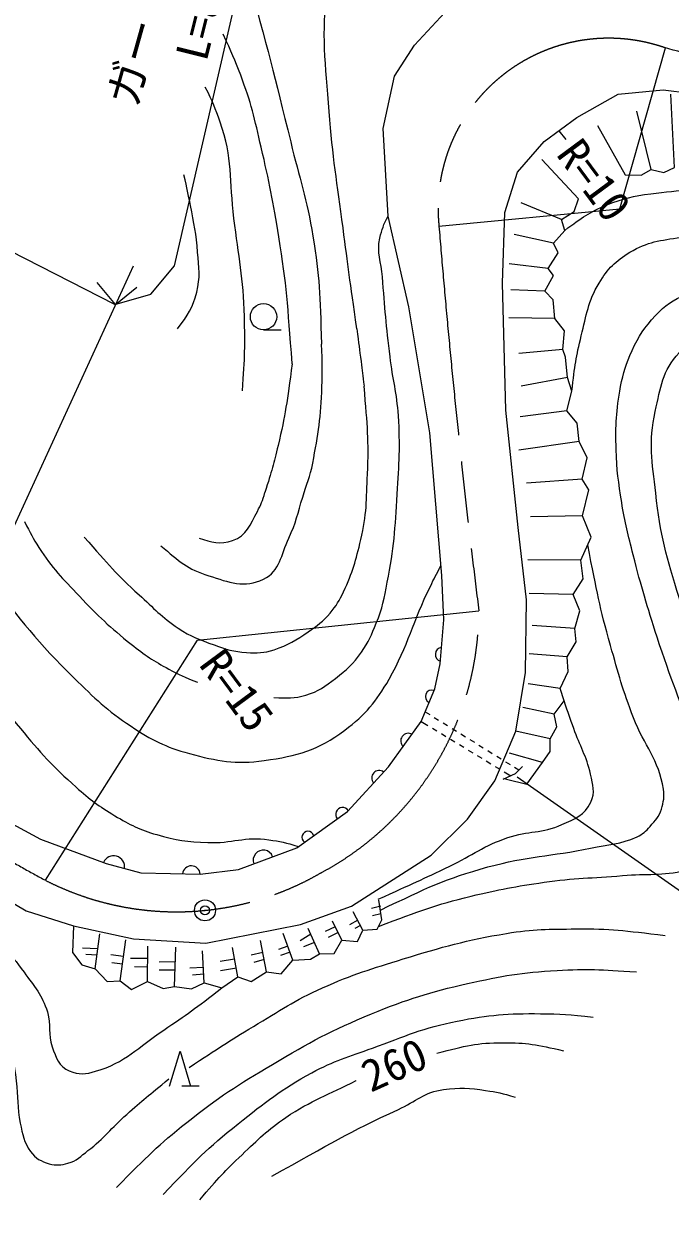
# Model space of a CAD drawing. Units: millimetres, scale not verified. Extents: x 40000 to 680000, y 20000 to 380000.
# Drawn here: x 131860 to 168730, y 251915 to 320206 of the extents above; entities that cross this region are included whole.
import ezdxf
from ezdxf.enums import TextEntityAlignment as Align

# ---------------------------------------------------------------- set-up
doc = ezdxf.new("R2010")
doc.units = ezdxf.units.MM
doc.header["$LTSCALE"] = 1000
doc.header["$PDMODE"] = 32
doc.header["$PDSIZE"] = 500
doc.linetypes.add('CHAIN', pattern=[18.5, 12, -1.5, 3.5, -1.5])
for name, color, linetype, lineweight in [('M-BGD', 7, 'Continuous', 13), ('M-BMK', 2, 'CHAIN', 13), ('M-BMK-SRVR', 3, 'Continuous', 13), ('M-STR-HTXT', 7, 'Continuous', 13)]:
    doc.layers.add(name, color=color, linetype=linetype, lineweight=lineweight)
doc.styles.add('ＭＳ ゴシック', font='')
doc.styles.get('ＭＳ ゴシック').set_extended_font_data('MS Gothic')

msp = doc.modelspace()

# ---------------------------------------------------------------- linework, layer by layer
at = {"layer": 'M-BGD'}
for p, q in [((145533, 302740), (146533, 302740)), ((154764, 280930), (155014, 280775)), ((154537, 280385), (154913, 280155)), ((155169, 279999), (155426, 279843)), ((155269, 280616), (155524, 280458)), ((155779, 280300), (156034, 280142)), ((155682, 279687), (155938, 279531)), ((156194, 279375), (156450, 279218)), ((156289, 279984), (156544, 279826)), ((156799, 279667), (157054, 279509)), ((157309, 279351), (157564, 279193)), ((156706, 279062), (156962, 278906)), ((157219, 278750), (157475, 278594)), ((157818, 279035), (158073, 278877)), ((158328, 278718), (158583, 278560)), ((157731, 278438), (157987, 278281)), ((158243, 278125), (158499, 277969)), ((158838, 278402), (159093, 278244)), ((159348, 278086), (159603, 277927)), ((158756, 277813), (159012, 277657)), ((159268, 277501), (159644, 277271)), ((159858, 277769), (160108, 277614)), ((152219, 269843), (151687, 269699)), ((152233, 269400), (151759, 269289)), ((149629, 268658), (149059, 268392)), ((150911, 269028), (150445, 268780)), ((151064, 268741), (150738, 268559)), ((148224, 268247), (147630, 267861)), ((148435, 267765), (147813, 267517)), ((149793, 268327), (149220, 268054)), ((136083, 267408), (135202, 267444)), ((136035, 267032), (135402, 267084)), ((137549, 266957), (136825, 267051)), ((145498, 267182), (144827, 267035)), ((146914, 267558), (146384, 267367)), ((147046, 267204), (146500, 267024)), ((137487, 266518), (136875, 266602)), ((138927, 266857), (137945, 266840)), ((138920, 266358), (138177, 266375)), ((140500, 266653), (139569, 266647)), ((143881, 266811), (143065, 266669)), ((145572, 266789), (144971, 266625)), ((140485, 266181), (139586, 266176)), ((142099, 266330), (141320, 266293)), ((142121, 265954), (141480, 265899)), ((143981, 266295), (143076, 266149)), ((140168, 259566), (140768, 261566)), ((140768, 261566), (141368, 259566)), ((141868, 259566), (140868, 259566))]:
    msp.add_line(p, q, dxfattribs=at)
for points in [[(121587, 281176), (124208, 279104), (129141, 275636), (132808, 273667), (136546, 272280), (138533, 271734), (141914, 271659), (144099, 271932), (147424, 273175), (150325, 275247), (152672, 277795), (154537, 280385), (155309, 282240), (155609, 283674), (155812, 286178), (155707, 288715), (155017, 296861), (153816, 304051), (152647, 309238), (152359, 314234), (153002, 317224), (154142, 318994), (155885, 320859)], [(128920, 271373), (131988, 269566), (134687, 268721), (138116, 267977), (142241, 267732), (147639, 268796), (150559, 269832), (155099, 272742), (157171, 274795), (158725, 276999), (159931, 279825), (160484, 283184), (160541, 287328), (160061, 291463), (159355, 298146), (159164, 305409), (159308, 309444), (160029, 311749), (161546, 313496), (163411, 314861), (165765, 316189), (168346, 316434), (172952, 315879)], [(167651, 311895), (168372, 311718), (168984, 312001), (168778, 316203)], [(164597, 314413), (166166, 311595), (167086, 311566), (167651, 311895), (166830, 315224)], [(162531, 309036), (163257, 309496), (163507, 310222), (161422, 312458)], [(162086, 307690), (162720, 308421), (162531, 309036), (160232, 310000)], [(161781, 306249), (162342, 307129), (162086, 307690), (159828, 308186)], [(161589, 304952), (162086, 305849), (161781, 306249), (159556, 306505)], [(162146, 303392), (162054, 304456), (161589, 304952), (159636, 305016)], [(162611, 301615), (162707, 302688), (162146, 303392), (159537, 303424)], [(162883, 300014), (162755, 301183), (162611, 301615), (160097, 301391)], [(162835, 298125), (163123, 299245), (162883, 300014), (160225, 299534)], [(163539, 296363), (163427, 297420), (162835, 298125), (160177, 297772)], [(163716, 294218), (164004, 295435), (163539, 296363), (160097, 295867)], [(163725, 292116), (164100, 293609), (163716, 294218), (160545, 293994)], [(163640, 289582), (164233, 290910), (163725, 292116), (160767, 292068)], [(163197, 287623), (163781, 288518), (163640, 289582), (160617, 289601)], [(163301, 285692), (163583, 286691), (163197, 287623), (160683, 287679)], [(162868, 284072), (163376, 284920), (163301, 285692), (160871, 285852)], [(162463, 282264), (162915, 283225), (162868, 284072), (160692, 284242)], [(162114, 280804), (162679, 281567), (162463, 282264), (160635, 282537)], [(161898, 279391), (162274, 280079), (162114, 280804), (160325, 281171)], [(161455, 278035), (161888, 278675), (161898, 279391), (159931, 279825)], [(159232, 277140), (159392, 277084), (160551, 276811), (161455, 278035), (159571, 278581)], [(159199, 277094), (159903, 277420), (160314, 277808)], [(151205, 268476), (152015, 268532), (152288, 269060), (152109, 270171)], [(150008, 267892), (150903, 267816), (151205, 268476), (150649, 269521)], [(134687, 268721), (134626, 267186), (135169, 266493), (135934, 266250), (136194, 268266)], [(147211, 266762), (148210, 266818), (148718, 267119), (148087, 268560)], [(148718, 267119), (149566, 267129), (150008, 267892), (149472, 268975)], [(135934, 266250), (136604, 265529), (137352, 265568), (137684, 267914)], [(144075, 265810), (144828, 265528), (145704, 266093), (145365, 267882)], [(145704, 266093), (146542, 265980), (147211, 266762), (146646, 268278)], [(137352, 265568), (138005, 265079), (138909, 265531), (138937, 267556)], [(138909, 265531), (139813, 265136), (140453, 265258), (140529, 267491)], [(140453, 265258), (141414, 265108), (142149, 265456), (142045, 267293)], [(142149, 265456), (143161, 265170), (144075, 265810), (143755, 267468)]]:
    msp.add_lwpolyline(points, dxfattribs=at)
msp.add_circle((145533, 303490), 750, dxfattribs=at)
for centre, radius, start, end in [((155739, 284207), 401, 97.89358, 252.80703), ((155141, 281803), 374, 69.33353, 245.46804), ((153794, 279274), 432, 60.38645, 228.10577), ((152135, 277153), 429, 52.66542, 222.02851), ((150039, 275081), 392, 32.9698, 220.03404), ((148063, 273770), 340, 16.13889, 234.93647), ((136976, 272078), 633, 351.95374, 156.05213), ((145513, 272468), 572, 19.80391, 201.20142), ((141414, 271641), 500, 1.97449, 175.47236)]:
    msp.add_arc(centre, radius, start, end, dxfattribs=at)
for points, knots in [([(162007, 335451), (164212, 333814), (164865, 333379), (166752, 332131), (170200, 329850), (172248, 328742), (175924, 326851), (179381, 325072), (181375, 324187), (184931, 322618), (188266, 321147), (190190, 320454), (193587, 319134), (195647, 318334), (196859, 318034), (198895, 317174), (200073, 316677), (200471, 316506), (201884, 315838)], [0, 0, 0, 0, 1, 1, 1, 2, 2, 2, 3, 3, 3, 4, 4, 4, 5, 5, 5, 6, 6, 6, 6]), ([(158708, 335234), (162323, 333128), (163253, 332590), (166139, 330851), (168649, 329339), (169988, 328379), (172535, 326932), (175438, 325282), (177129, 324476), (180102, 322958), (183549, 321197), (185454, 320154), (188976, 318548), (191904, 317213), (193694, 316813), (196629, 315493), (197639, 315039), (198241, 314839), (199175, 314244), (199943, 313755), (200220, 313535), (201034, 312837)], [0, 0, 0, 0, 1, 1, 1, 2, 2, 2, 3, 3, 3, 4, 4, 4, 5, 5, 5, 6, 6, 6, 7, 7, 7, 7]), ([(152458, 332880), (157321, 331346), (158923, 330915), (162774, 328987), (165800, 327473), (167265, 326205), (170232, 324578), (172359, 323412), (173570, 322789), (175785, 321802), (177992, 320817), (179313, 320471), (181555, 319570), (184007, 318583), (185501, 318255), (187776, 316910), (188531, 316464), (189064, 316286), (189585, 315581), (189864, 315203), (189983, 315015), (190175, 314534)], [0, 0, 0, 0, 1, 1, 1, 2, 2, 2, 3, 3, 3, 4, 4, 4, 5, 5, 5, 6, 6, 6, 7, 7, 7, 7]), ([(150855, 302806), (150458, 305599), (150359, 306316), (150069, 308570), (149736, 311157), (149465, 312600), (149280, 315202), (149081, 317981), (148810, 319575), (149198, 322333), (149406, 323807), (149267, 324853), (150205, 326008), (150857, 326811), (151495, 327067), (152492, 327342), (153855, 327718), (154705, 327427), (156112, 327287), (157808, 327119), (158778, 327037), (160412, 326552), (162033, 326072), (162963, 325750), (164386, 324838), (165576, 324075), (166197, 323556), (167190, 322551), (167691, 322045), (167876, 321858), (168418, 321203)], [0, 0, 0, 0, 1, 1, 1, 2, 2, 2, 3, 3, 3, 4, 4, 4, 5, 5, 5, 6, 6, 6, 7, 7, 7, 8, 8, 8, 9, 9, 9, 10, 10, 10, 10]), ([(144528, 323401), (145796, 318597), (146138, 317361), (147081, 313468), (147590, 311367), (148002, 310215), (148352, 308082), (148743, 305703), (148754, 304800), (148842, 301930)], [0, 0, 0, 0, 1, 1, 1, 2, 2, 2, 3, 3, 3, 3]), ([(147168, 300809), (146905, 304250), (146862, 305242), (146406, 308049), (146080, 310060), (145855, 311181), (145399, 313166), (145025, 314793), (144825, 315717), (144229, 317276), (143873, 318206), (143738, 318541), (143221, 319617)], [0, 0, 0, 0, 1, 1, 1, 2, 2, 2, 3, 3, 3, 4, 4, 4, 4]), ([(144333, 299250), (144468, 301234), (144485, 301838), (144442, 303497), (144385, 305698), (144112, 306917), (143843, 309104), (143579, 311257), (143784, 312559), (143054, 314602), (142770, 315396), (142663, 315727), (142210, 316589)], [0, 0, 0, 0, 1, 1, 1, 2, 2, 2, 3, 3, 3, 4, 4, 4, 4]), ([(140631, 302789), (141219, 303611), (141496, 303990), (141720, 304885), (141937, 305751), (141842, 306280), (141774, 307171), (141695, 308222), (141569, 308804), (141366, 309839), (141232, 310522), (141184, 310752), (140985, 311581)], [0, 0, 0, 0, 1, 1, 1, 2, 2, 2, 3, 3, 3, 4, 4, 4, 4]), ([(162720, 308421), (163731, 309166), (164109, 309458), (165126, 309870), (166062, 310251), (166630, 310378), (167631, 310511), (169353, 310739), (170347, 310780), (172077, 310624), (174321, 310421), (175572, 310149), (177747, 309560), (179606, 309056), (180595, 308587), (182352, 307798), (184344, 306904), (185379, 306236), (187316, 305227), (189627, 304023), (190952, 303405), (193224, 302128), (194841, 301218), (195371, 300910), (197324, 299728)], [0, 0, 0, 0, 1, 1, 1, 2, 2, 2, 3, 3, 3, 4, 4, 4, 5, 5, 5, 6, 6, 6, 7, 7, 7, 8, 8, 8, 8]), ([(146127, 281757), (146912, 281706), (147267, 281690), (147954, 281889), (148680, 282100), (149041, 282379), (149640, 282840), (150291, 283342), (150647, 283664), (151118, 284338), (151533, 284931), (151695, 285315), (151966, 285986), (152321, 286866), (152417, 287400), (152597, 288331), (152972, 290274), (153048, 291390), (153164, 293365), (153266, 295107), (153345, 296091), (153228, 297832), (153139, 299159), (152915, 299883), (152751, 301203), (152530, 302979), (152461, 303981), (152318, 305766), (152249, 306631), (151979, 307136), (152172, 307982), (152288, 308494), (152372, 308729), (152647, 309238)], [0, 0, 0, 0, 1, 1, 1, 2, 2, 2, 3, 3, 3, 4, 4, 4, 5, 5, 5, 6, 6, 6, 7, 7, 7, 8, 8, 8, 9, 9, 9, 10, 10, 10, 11, 11, 11, 11]), ([(114459, 308489), (115772, 307224), (116189, 306759), (117134, 305515), (118465, 303763), (118877, 302555), (119876, 300595), (121360, 297683), (121912, 295916), (123390, 293001), (124394, 291020), (125002, 289933), (126123, 288015), (127042, 286443), (127570, 285567), (128605, 284069), (129739, 282429), (130381, 281510), (131656, 279977), (132808, 278592), (133487, 277831), (134834, 276633), (135636, 275919), (136127, 275556), (137047, 275003), (137926, 274475), (138458, 274218), (139439, 273920), (140540, 273586), (141200, 273514), (142350, 273468), (143711, 273413), (144488, 273836), (145834, 273628), (146500, 273525), (146777, 273479), (147513, 273239)], [0, 0, 0, 0, 1, 1, 1, 2, 2, 2, 3, 3, 3, 4, 4, 4, 5, 5, 5, 6, 6, 6, 7, 7, 7, 8, 8, 8, 9, 9, 9, 10, 10, 10, 11, 11, 11, 12, 12, 12, 12]), ([(163123, 299245), (163302, 300724), (163358, 301189), (163666, 302402), (163971, 303604), (164041, 304347), (164680, 305409), (165182, 306243), (165610, 306667), (166442, 307171), (167451, 307782), (168174, 307843), (169340, 308019), (170645, 308217), (171398, 308166), (172718, 308131), (174064, 308096), (174841, 308166), (176154, 307872), (177745, 307516), (178558, 307040), (180077, 306447), (181867, 305749), (182870, 305357), (184624, 304574), (186680, 303655), (187833, 303134), (189812, 302060), (191321, 301241), (192098, 300663), (193575, 299786), (194832, 299040), (195233, 298806), (196805, 297896)], [0, 0, 0, 0, 1, 1, 1, 2, 2, 2, 3, 3, 3, 4, 4, 4, 5, 5, 5, 6, 6, 6, 7, 7, 7, 8, 8, 8, 9, 9, 9, 10, 10, 10, 11, 11, 11, 11]), ([(152091, 268680), (154532, 269591), (155265, 269896), (157376, 270408), (158984, 270799), (159901, 270961), (161539, 271199), (163277, 271452), (164270, 271436), (166021, 271583), (167432, 271702), (168253, 271568), (169634, 271884), (170040, 271976), (170255, 272094), (170609, 272312), (170886, 272484), (171025, 272630), (171191, 272911), (171343, 273168), (171383, 273342), (171435, 273636), (171519, 274124), (171423, 274411), (171350, 274900), (171093, 276610), (170628, 277500), (170107, 279148), (169353, 281532), (168753, 282808), (167993, 285189), (167412, 287010), (167095, 288034), (166629, 289887), (166336, 291052), (166156, 291705), (165969, 292892), (165786, 294059), (165690, 294720), (165655, 295902), (165613, 297310), (165659, 298113), (165909, 299500), (166059, 300330), (166219, 300789), (166566, 301559), (166950, 302412), (167259, 302866), (167893, 303553), (168459, 304167), (168892, 304418), (169645, 304778), (170793, 305326), (171552, 305357), (172810, 305550), (173806, 305703), (174388, 305633), (175390, 305522), (177513, 305287), (178661, 304859), (180702, 304232), (182435, 303699), (183322, 303163), (184969, 302404), (187230, 301363), (188425, 300632), (190658, 299532), (192344, 298701), (193308, 298275), (195003, 297461), (195581, 297183), (195762, 297097), (196480, 296749)], [0, 0, 0, 0, 1, 1, 1, 2, 2, 2, 3, 3, 3, 4, 4, 4, 5, 5, 5, 6, 6, 6, 7, 7, 7, 8, 8, 8, 9, 9, 9, 10, 10, 10, 11, 11, 11, 12, 12, 12, 13, 13, 13, 14, 14, 14, 15, 15, 15, 16, 16, 16, 17, 17, 17, 18, 18, 18, 19, 19, 19, 20, 20, 20, 21, 21, 21, 22, 22, 22, 23, 23, 23, 24, 24, 24, 24]), ([(150855, 302806), (150975, 301893), (151005, 301663), (151097, 300929), (151166, 300378), (151187, 300205), (151270, 299518)], [0, 0, 0, 0, 1, 1, 1, 2, 2, 2, 2]), ([(173554, 276781), (172410, 279293), (172100, 279975), (171257, 282060), (170415, 284144), (169895, 285299), (169243, 287450), (168550, 289733), (168162, 291038), (167909, 293411), (167715, 295226), (167480, 296304), (167885, 298084), (168197, 299461), (168285, 300398), (169246, 301432), (169969, 302211), (170577, 302505), (171598, 302800), (172553, 303075), (173158, 302967), (174144, 302832), (175712, 302616), (176539, 302227), (178066, 301807), (180576, 301117), (181992, 300760), (184471, 299966), (186383, 299353), (187468, 299027), (189306, 298220), (190900, 297521), (191827, 297177), (193318, 296279), (193926, 295913), (194274, 295705), (194806, 295234), (195210, 294875), (195354, 294725), (195771, 294242)], [0, 0, 0, 0, 1, 1, 1, 2, 2, 2, 3, 3, 3, 4, 4, 4, 5, 5, 5, 6, 6, 6, 7, 7, 7, 8, 8, 8, 9, 9, 9, 10, 10, 10, 11, 11, 11, 12, 12, 12, 13, 13, 13, 13]), ([(139681, 290413), (140707, 289519), (141205, 289077), (142403, 288699), (143571, 288330), (144433, 287970), (145534, 288508), (146498, 288980), (146508, 289882), (146976, 290849), (147397, 291717), (147477, 292269), (147766, 293190), (148001, 293941), (148192, 294349), (148337, 295122), (148654, 296810), (148814, 297770), (148865, 299486), (148893, 300441), (148900, 300787), (148842, 301930)], [0, 0, 0, 0, 1, 1, 1, 2, 2, 2, 3, 3, 3, 4, 4, 4, 5, 5, 5, 6, 6, 6, 7, 7, 7, 7]), ([(147168, 300809), (146858, 298591), (146801, 297937), (146361, 296139), (146103, 295084), (146008, 294715), (145615, 293462)], [0, 0, 0, 0, 1, 1, 1, 2, 2, 2, 2]), ([(135306, 290896), (136726, 289299), (137122, 288808), (138428, 287614), (139276, 286838), (139718, 286353), (140670, 285708), (141398, 285215), (141881, 285052), (142708, 284751), (143407, 284497), (143820, 284360), (144563, 284318), (145180, 284283), (145550, 284283), (146136, 284478), (146953, 284751), (147376, 285018), (148086, 285505), (148611, 285865), (148919, 286072), (149329, 286560), (149694, 286994), (149858, 287277), (150101, 287789), (150626, 288896), (150795, 289576), (151087, 290766), (151436, 292192), (151394, 293039), (151462, 294506), (151554, 296463), (151464, 297183), (151270, 299518)], [0, 0, 0, 0, 1, 1, 1, 2, 2, 2, 3, 3, 3, 4, 4, 4, 5, 5, 5, 6, 6, 6, 7, 7, 7, 8, 8, 8, 9, 9, 9, 10, 10, 10, 11, 11, 11, 11]), ([(123821, 298554), (124863, 296910), (125149, 296459), (125934, 295076), (126730, 293674), (127014, 292797), (127861, 291425), (128593, 290237), (129011, 289570), (129873, 288474), (131665, 286197), (132641, 284878), (134720, 282860), (135915, 281702), (136581, 281022), (137971, 280107), (139169, 279317), (139916, 278928), (141301, 278553), (142920, 278116), (143915, 277921), (145576, 278153), (147474, 278419), (148640, 278726), (150168, 279882), (151370, 280792), (151955, 281485), (152698, 282796), (153814, 284767), (154045, 286067), (155052, 288096), (155285, 288566), (155358, 288725), (155658, 289295)], [0, 0, 0, 0, 1, 1, 1, 2, 2, 2, 3, 3, 3, 4, 4, 4, 5, 5, 5, 6, 6, 6, 7, 7, 7, 8, 8, 8, 9, 9, 9, 10, 10, 10, 11, 11, 11, 11]), ([(141859, 290849), (142542, 290611), (143062, 290461), (143764, 290713), (144566, 291001), (144790, 291616), (145180, 292373), (145389, 292780), (145473, 292962), (145615, 293462)], [0, 0, 0, 0, 1, 1, 1, 2, 2, 2, 3, 3, 3, 3]), ([(131898, 291803), (132233, 291096), (132369, 290878), (132718, 290313), (133459, 289111), (134060, 288560), (135027, 287530), (136106, 286383), (136753, 285773), (137985, 284792), (138772, 284166), (139241, 283839), (140129, 283368), (140748, 283041), (140984, 282930), (141758, 282621)], [0, 0, 0, 0, 1, 1, 1, 2, 2, 2, 3, 3, 3, 4, 4, 4, 5, 5, 5, 5]), ([(152199, 269611), (154938, 270918), (155850, 271379), (158339, 272074), (160580, 272700), (161920, 272677), (164199, 273146), (165242, 273361), (165879, 273354), (166846, 273798), (167184, 273953), (167350, 274108), (167590, 274392), (167888, 274741), (168121, 274928), (168240, 275371), (168357, 275803), (168422, 276069), (168353, 276511), (168090, 278218), (167265, 278978), (166643, 280590), (166034, 282170), (165790, 283091), (165330, 284721), (164706, 286933), (164574, 287720), (164033, 290461)], [0, 0, 0, 0, 1, 1, 1, 2, 2, 2, 3, 3, 3, 4, 4, 4, 5, 5, 5, 6, 6, 6, 7, 7, 7, 8, 8, 8, 9, 9, 9, 9]), ([(152079, 270228), (154060, 271133), (154574, 271364), (156158, 272124), (157459, 272749), (158107, 273290), (159475, 273752), (160648, 274147), (161427, 273985), (162557, 274490), (163302, 274822), (163861, 275032), (164206, 275771), (164471, 276337), (164326, 276761), (164190, 277372), (163954, 278432), (163592, 278958), (163230, 279982), (163011, 280600), (162941, 280797), (162679, 281567)], [0, 0, 0, 0, 1, 1, 1, 2, 2, 2, 3, 3, 3, 4, 4, 4, 5, 5, 5, 6, 6, 6, 7, 7, 7, 7]), ([(115473, 280349), (115701, 279605), (115781, 279335), (116111, 278747), (116433, 278174), (116691, 277898), (117114, 277395), (117713, 276683), (118083, 276312), (118743, 275656), (119292, 275109), (119617, 274821), (120189, 274298), (120763, 273774), (121059, 273449), (121678, 272978), (122477, 272369), (123019, 272164), (123832, 271574), (124625, 270999), (125023, 270616), (125757, 269969), (126685, 269150), (127247, 268727), (128070, 267802), (128829, 266951), (129206, 266418), (129761, 265422), (130360, 264346), (130587, 263676), (130929, 262493), (131219, 261487), (131280, 260895), (131419, 259857), (131545, 258921), (131458, 258375), (131651, 257450), (131788, 256792), (131845, 256378), (132235, 255830), (132525, 255423), (132828, 255271), (133309, 255133), (133708, 255019), (133971, 255056), (134373, 255162), (134881, 255296), (135094, 255560), (135513, 255878), (136456, 256593), (136841, 257163), (137726, 257950), (138643, 258765), (138962, 259022), (140131, 259971)], [0, 0, 0, 0, 1, 1, 1, 2, 2, 2, 3, 3, 3, 4, 4, 4, 5, 5, 5, 6, 6, 6, 7, 7, 7, 8, 8, 8, 9, 9, 9, 10, 10, 10, 11, 11, 11, 12, 12, 12, 13, 13, 13, 14, 14, 14, 15, 15, 15, 16, 16, 16, 17, 17, 17, 18, 18, 18, 18]), ([(122166, 276342), (122440, 275610), (122579, 275332), (122968, 274757), (123532, 273922), (124097, 273663), (124851, 272996), (125892, 272075), (126548, 271644), (127583, 270716), (128338, 270039), (128722, 269617), (129419, 268880), (130419, 267822), (131013, 267249), (131865, 266069), (132469, 265234), (132895, 264779), (133201, 263795), (133435, 263043), (133205, 262538), (133474, 261798), (133698, 261181), (133845, 260686), (134450, 260431), (134990, 260202), (135388, 260243), (135951, 260408), (137656, 260907), (138364, 261775), (139841, 262763), (141172, 263653), (141615, 263985), (143161, 265170)], [0, 0, 0, 0, 1, 1, 1, 2, 2, 2, 3, 3, 3, 4, 4, 4, 5, 5, 5, 6, 6, 6, 7, 7, 7, 8, 8, 8, 9, 9, 9, 10, 10, 10, 11, 11, 11, 11]), ([(141280, 260621), (143022, 261775), (143498, 262089), (144959, 262965), (146472, 263872), (147287, 264454), (148898, 265174), (150644, 265956), (151680, 266263), (153509, 266824), (155776, 267519), (157063, 267888), (159401, 268281), (160934, 268538), (161818, 268522), (163372, 268537), (165360, 268555), (166085, 268444), (168448, 268168)], [0, 0, 0, 0, 1, 1, 1, 2, 2, 2, 3, 3, 3, 4, 4, 4, 5, 5, 5, 6, 6, 6, 6]), ([(137141, 253776), (138928, 255593), (139493, 256153), (141160, 257491), (142958, 258933), (144060, 259631), (146044, 260805), (148176, 262067), (149402, 262750), (151696, 263687), (153772, 264536), (154983, 264927), (157172, 265417), (159140, 265857), (160266, 266059), (162279, 266169), (164049, 266266), (164719, 266233), (166817, 266081)], [0, 0, 0, 0, 1, 1, 1, 2, 2, 2, 3, 3, 3, 4, 4, 4, 5, 5, 5, 6, 6, 6, 6]), ([(139803, 253376), (141700, 255348), (142281, 255981), (144078, 257411), (145643, 258657), (146535, 259364), (148289, 260325), (149573, 261028), (150385, 261233), (151759, 261738), (153614, 262419), (154642, 262891), (156581, 263273), (158407, 263633), (159467, 263722), (161328, 263697), (162511, 263681), (162952, 263660), (164351, 263499)], [0, 0, 0, 0, 1, 1, 1, 2, 2, 2, 3, 3, 3, 4, 4, 4, 5, 5, 5, 6, 6, 6, 6]), ([(155427, 261441), (157080, 261864), (157704, 262042), (159194, 262043), (160553, 262045), (161126, 261929), (162642, 261582)], [0, 0, 0, 0, 1, 1, 1, 2, 2, 2, 2]), ([(141893, 253077), (142983, 254328), (143303, 254702), (144304, 255648), (145237, 256531), (145747, 257055), (146809, 257777), (148271, 258771), (149249, 259063), (150812, 259887), (150812, 259887), (150812, 259887), (150812, 259887)], [0, 0, 0, 0, 1, 1, 1, 2, 2, 2, 3, 3, 3, 4, 4, 4, 4]), ([(146008, 254419), (149410, 256313), (150330, 256901), (153229, 258230), (154229, 258688), (154715, 259228), (155807, 259366), (156737, 259485), (157280, 259457), (158208, 259318), (158875, 259219), (159132, 259160), (159890, 258934)], [0, 0, 0, 0, 1, 1, 1, 2, 2, 2, 3, 3, 3, 4, 4, 4, 4])]:
    msp.add_open_spline(points, degree=3, knots=knots, dxfattribs=at)
at = {"layer": 'M-BMK'}
for centre, radius, start, end in [((165230, 309651), 9737, 70.88216, 185.79866), ((-155473, -832911), 1196438, 72.71178, 74.29322), ((659181, 349776), 505313, 184.66634, 187.17025), ((140833, 286738), 16987, 297.92383, 359.885), ((187102, 370883), 113278, 235.43132, 241.52129), ((140556, 285925), 16410, 242.9261, 300.10748)]:
    msp.add_arc(centre, radius, start, end, dxfattribs=at)
at = {"layer": 'M-BMK-SRVR'}
msp.add_circle((142192, 269597), 600, dxfattribs=at)
msp.add_point((142192, 269597), dxfattribs=at)
at = {"layer": 'M-STR-HTXT'}
for p, q in [((162374, 314102), (162774, 313615)), ((138086, 306371), (125448, 278796)), ((137087, 304191), (136031, 305445)), ((137087, 304191), (138300, 305175))]:
    msp.add_line(p, q, dxfattribs=at)
for points in [[(137050, 304180), (139103, 304776), (140444, 306396), (144403, 323600)], [(137050, 304180), (100569, 322862), (93411, 323009), (88680, 320486)], [(155543, 308667), (165860, 309648), (168477, 318835)], [(133088, 271313), (141760, 285019), (157819, 286704)], [(160013, 277218), (181417, 262227), (159235, 230530)]]:
    msp.add_lwpolyline(points, dxfattribs=at)

# ---------------------------------------------------------------- texts
at = {"layer": 'M-BGD', "style": 'ＭＳ ゴシック'}
msp.add_text('260', height=1833, rotation=24.068, dxfattribs=at).set_placement((153582, 259445), align=Align.BOTTOM_CENTER)
at = {"layer": 'M-STR-HTXT', "style": 'ＭＳ ゴシック'}
for s, rotation, p in [('ガードパイプ', 74.429, (138835, 315219)), ('L=80.0', 75.993, (142807, 317864))]:
    msp.add_text(s, height=1833, rotation=rotation, dxfattribs=at).set_placement(p, align=Align.BOTTOM_LEFT)
for s, p in [('R=10', (164405, 311292)), ('R=15', (144013, 282165))]:
    msp.add_text(s, height=1833, rotation=306.491, dxfattribs=at).set_placement(p, align=Align.MIDDLE_CENTER)

doc.saveas('drawing.dxf')
